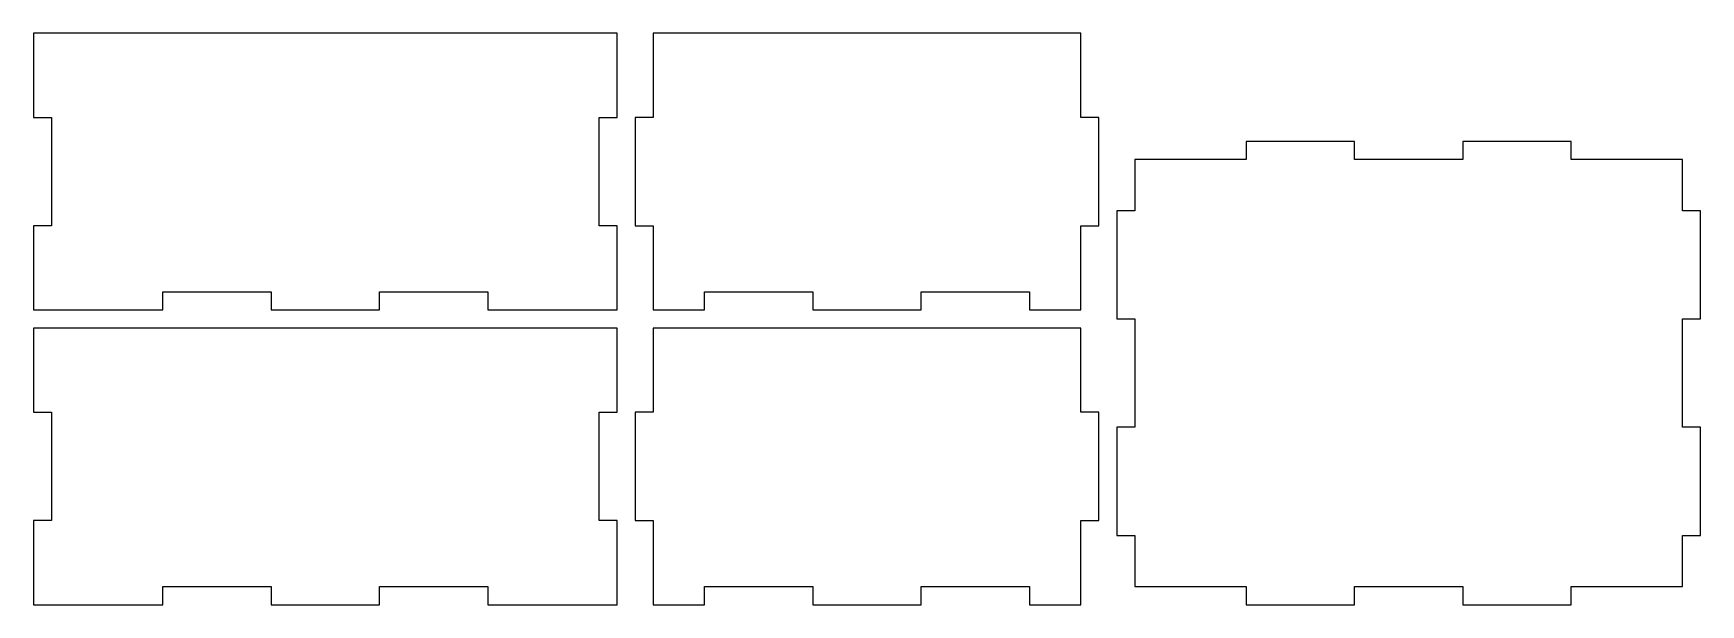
# Model space of a CAD drawing. Header units: inches. Extents: x 0 to 277, y 3 to 98.
import ezdxf

# ---------------------------------------------------------------- set-up
doc = ezdxf.new("R2010")
doc.units = ezdxf.units.IN
doc.header["$MEASUREMENT"] = 0
for name, color, linetype in [('back_outsideCutPath', 7, 'Continuous'), ('bottom_outsideCutPath', 7, 'Continuous'), ('front_outsideCutPath', 7, 'Continuous'), ('left_outsideCutPath', 7, 'Continuous'), ('right_outsideCutPath', 7, 'Continuous')]:
    doc.layers.add(name, color=color, linetype=linetype)

msp = doc.modelspace()

# ---------------------------------------------------------------- linework, layer by layer
at = {"layer": 'back_outsideCutPath'}
for p, q in [((0, 98), (0, 84)), ((97, 98), (0, 98)), ((97, 84), (97, 98)), ((0, 84), (3, 84)), ((3, 84), (3, 66)), ((94, 66), (94, 84)), ((94, 84), (97, 84)), ((3, 66), (0, 66)), ((0, 66), (0, 52)), ((97, 66), (94, 66)), ((97, 52), (97, 66)), ((21.5, 52), (21.5, 55)), ((21.5, 55), (39.5, 55)), ((39.5, 55), (39.5, 52)), ((57.5, 52), (57.5, 55)), ((57.5, 55), (75.5, 55)), ((75.5, 55), (75.5, 52)), ((0, 52), (21.5, 52)), ((39.5, 52), (57.5, 52)), ((75.5, 52), (93.5, 52)), ((93.5, 52), (97, 52))]:
    msp.add_line(p, q, dxfattribs=at)
at = {"layer": 'bottom_outsideCutPath'}
for p, q in [((219.5, 80), (201.5, 80)), ((201.5, 80), (201.5, 77)), ((219.5, 77), (219.5, 80)), ((255.5, 80), (237.5, 80)), ((237.5, 80), (237.5, 77)), ((255.5, 77), (255.5, 80)), ((183, 77), (183, 68.5)), ((183.5, 77), (183, 77)), ((201.5, 77), (183.5, 77)), ((237.5, 77), (219.5, 77)), ((274, 77), (255.5, 77)), ((274, 68.5), (274, 77)), ((183, 68.5), (180, 68.5)), ((180, 68.5), (180, 50.5)), ((277, 68.5), (274, 68.5)), ((277, 50.5), (277, 68.5)), ((180, 50.5), (183, 50.5)), ((183, 50.5), (183, 32.5)), ((274, 32.5), (274, 50.5)), ((274, 50.5), (277, 50.5)), ((183, 32.5), (180, 32.5)), ((180, 32.5), (180, 14.5)), ((277, 32.5), (274, 32.5)), ((277, 14.5), (277, 32.5)), ((180, 14.5), (183, 14.5)), ((183, 14.5), (183, 6)), ((274, 6), (274, 14.5)), ((274, 14.5), (277, 14.5)), ((183, 6), (201.5, 6)), ((201.5, 6), (201.5, 3)), ((219.5, 3), (219.5, 6)), ((219.5, 6), (237.5, 6)), ((237.5, 6), (237.5, 3)), ((255.5, 3), (255.5, 6)), ((255.5, 6), (273.5, 6)), ((273.5, 6), (274, 6)), ((201.5, 3), (219.5, 3)), ((237.5, 3), (255.5, 3))]:
    msp.add_line(p, q, dxfattribs=at)
at = {"layer": 'front_outsideCutPath'}
for p, q in [((0, 49), (0, 35)), ((97, 49), (0, 49)), ((97, 35), (97, 49)), ((0, 35), (3, 35)), ((3, 35), (3, 17)), ((94, 17), (94, 35)), ((94, 35), (97, 35)), ((3, 17), (0, 17)), ((0, 17), (0, 3)), ((97, 17), (94, 17)), ((97, 3), (97, 17)), ((21.5, 3), (21.5, 6)), ((21.5, 6), (39.5, 6)), ((39.5, 6), (39.5, 3)), ((57.5, 3), (57.5, 6)), ((57.5, 6), (75.5, 6)), ((75.5, 6), (75.5, 3)), ((0, 3), (21.5, 3)), ((39.5, 3), (57.5, 3)), ((75.5, 3), (93.5, 3)), ((93.5, 3), (97, 3))]:
    msp.add_line(p, q, dxfattribs=at)
at = {"layer": 'left_outsideCutPath'}
for p, q in [((103, 49), (103, 35)), ((174, 49), (103, 49)), ((174, 35), (174, 49)), ((103, 35), (100, 35)), ((100, 35), (100, 17)), ((177, 35), (174, 35)), ((177, 17), (177, 35)), ((100, 17), (103, 17)), ((103, 17), (103, 3)), ((174, 3), (174, 17)), ((174, 17), (177, 17)), ((111.5, 3), (111.5, 6)), ((111.5, 6), (129.5, 6)), ((129.5, 6), (129.5, 3)), ((147.5, 3), (147.5, 6)), ((147.5, 6), (165.5, 6)), ((165.5, 6), (165.5, 3)), ((103, 3), (111.5, 3)), ((129.5, 3), (147.5, 3)), ((165.5, 3), (174, 3))]:
    msp.add_line(p, q, dxfattribs=at)
at = {"layer": 'right_outsideCutPath'}
for p, q in [((103, 98), (103, 84)), ((174, 98), (103, 98)), ((174, 84), (174, 98)), ((103, 84), (100, 84)), ((100, 84), (100, 66)), ((177, 84), (174, 84)), ((177, 66), (177, 84)), ((100, 66), (103, 66)), ((103, 66), (103, 52)), ((174, 52), (174, 66)), ((174, 66), (177, 66)), ((111.5, 52), (111.5, 55)), ((111.5, 55), (129.5, 55)), ((129.5, 55), (129.5, 52)), ((147.5, 52), (147.5, 55)), ((147.5, 55), (165.5, 55)), ((165.5, 55), (165.5, 52)), ((103, 52), (111.5, 52)), ((129.5, 52), (147.5, 52)), ((165.5, 52), (174, 52))]:
    msp.add_line(p, q, dxfattribs=at)

doc.saveas('drawing.dxf')
